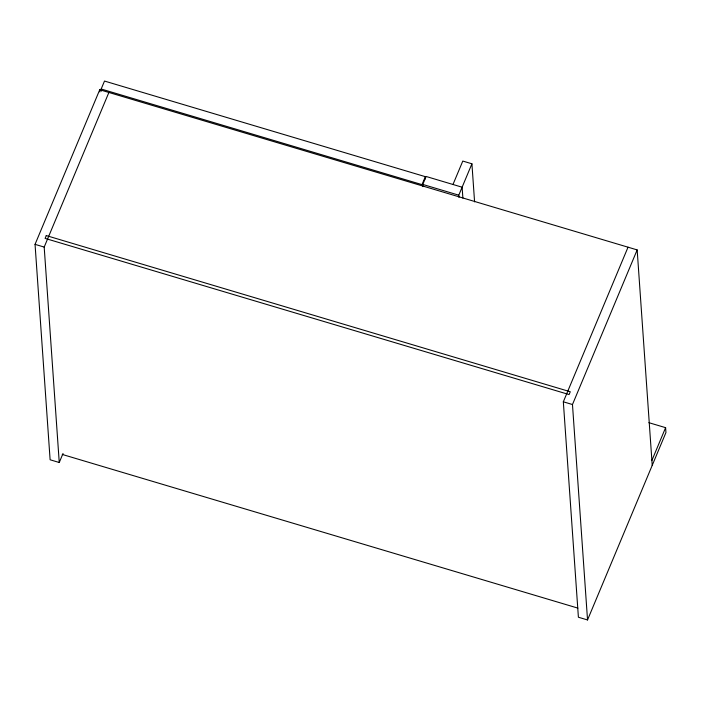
<?xml version="1.0" encoding="UTF-8"?>
<svg xmlns="http://www.w3.org/2000/svg" width="701" height="701" viewBox="0 0 701 701"><rect width="100%" height="100%" fill="white"/><g stroke="black" fill="none" stroke-linecap="round" stroke-linejoin="round"><path stroke-width="1.05" d="M63.029 453.468L59.252 462.502L50.113 459.777L35.05 244.351L99.744 89.746L637.165 249.915L652.228 465.341M101.321 91.191L101.172 89.009L104.502 81.053L425.341 176.67L425.489 178.851M59.252 462.502L44.189 247.076L108.883 92.471M425.341 176.67L422.011 184.635L101.172 89.009M422.94 186.624L422.782 184.442L426.12 176.477L462.125 187.211L462.888 198.094M452.986 184.486L462.791 161.064L471.922 163.789L474.586 201.87M458.945 197.349L458.787 195.176L471.922 163.789M648.863 422.677L665.608 427.663L665.95 432.552L587.534 619.947L578.395 617.231L563.332 401.804L628.026 247.199M587.534 619.947L572.472 404.53L637.165 249.915M651.886 460.461L665.608 427.663M422.782 184.442L458.787 195.176M35.05 244.351L44.189 247.076M563.332 401.804L572.472 404.53M62.258 454.441L577.861 608.109M99.744 89.746L99.901 91.927M46.275 235.58L45.101 238.393L569.081 394.558L570.263 391.745L46.275 235.58"/></g></svg>
